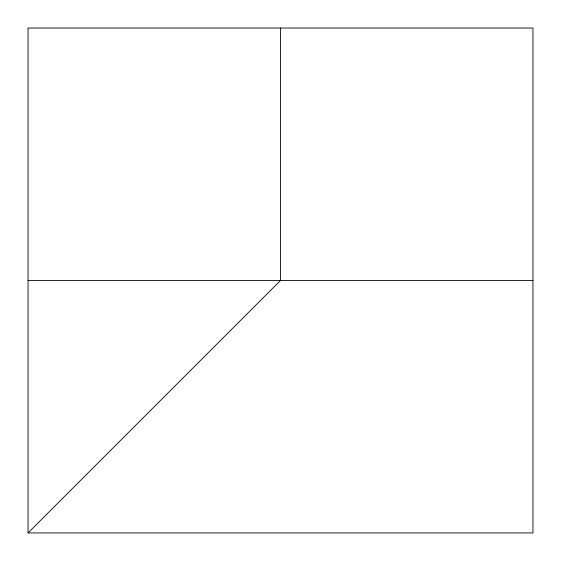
<?xml version="1.0" encoding="UTF-8"?>
<svg xmlns="http://www.w3.org/2000/svg" width="561" height="561" viewBox="0 0 561 561"><rect width="100%" height="100%" fill="white"/><g stroke="black" fill="none" stroke-linecap="round" stroke-linejoin="round"><path stroke-width="0.84" d="M28.05 532.95L28.05 28.05L532.95 28.05L532.95 532.95L28.05 532.95L280.5 280.5L280.5 28.05M28.05 280.5L532.95 280.5"/></g></svg>
